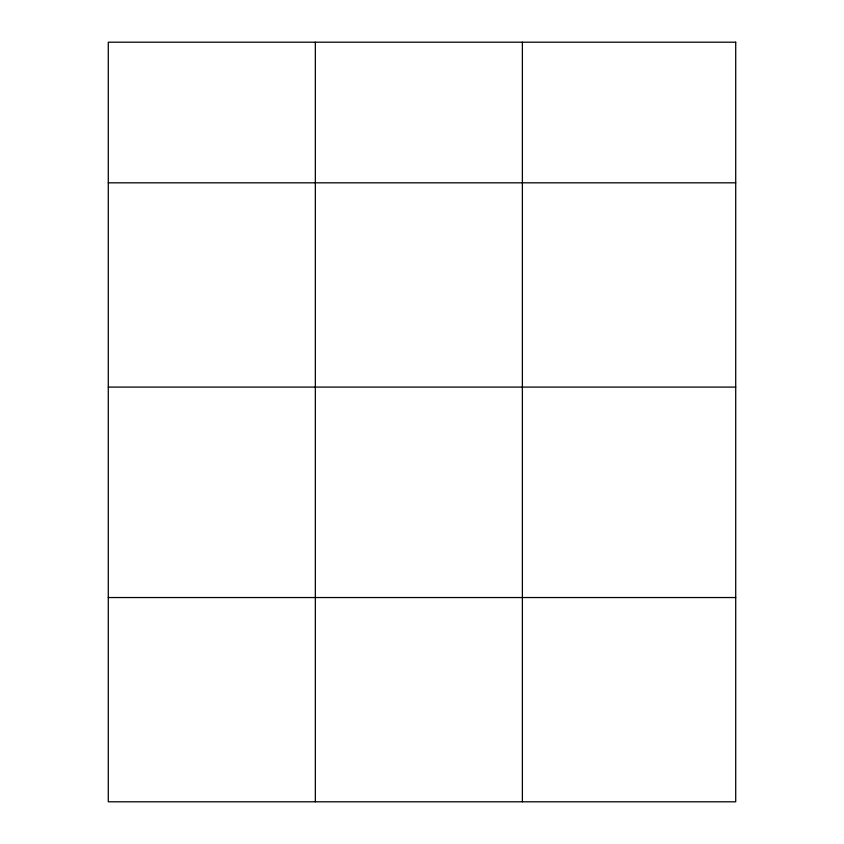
<?xml version="1.0" encoding="UTF-8"?>
<svg xmlns="http://www.w3.org/2000/svg" width="844" height="844" viewBox="0 0 844 844"><rect width="100%" height="100%" fill="white"/><g stroke="black" fill="none" stroke-linecap="round" stroke-linejoin="round"><path stroke-width="1.27" d="M108.285 182.821L735.715 182.821M108.285 387.09L735.715 387.09M108.285 597.541L735.715 597.541M522.383 42.2L522.383 801.8M315.339 42.2L315.339 801.8M735.715 42.2L108.285 42.2L108.285 801.8L735.715 801.8L735.715 42.2"/></g></svg>
